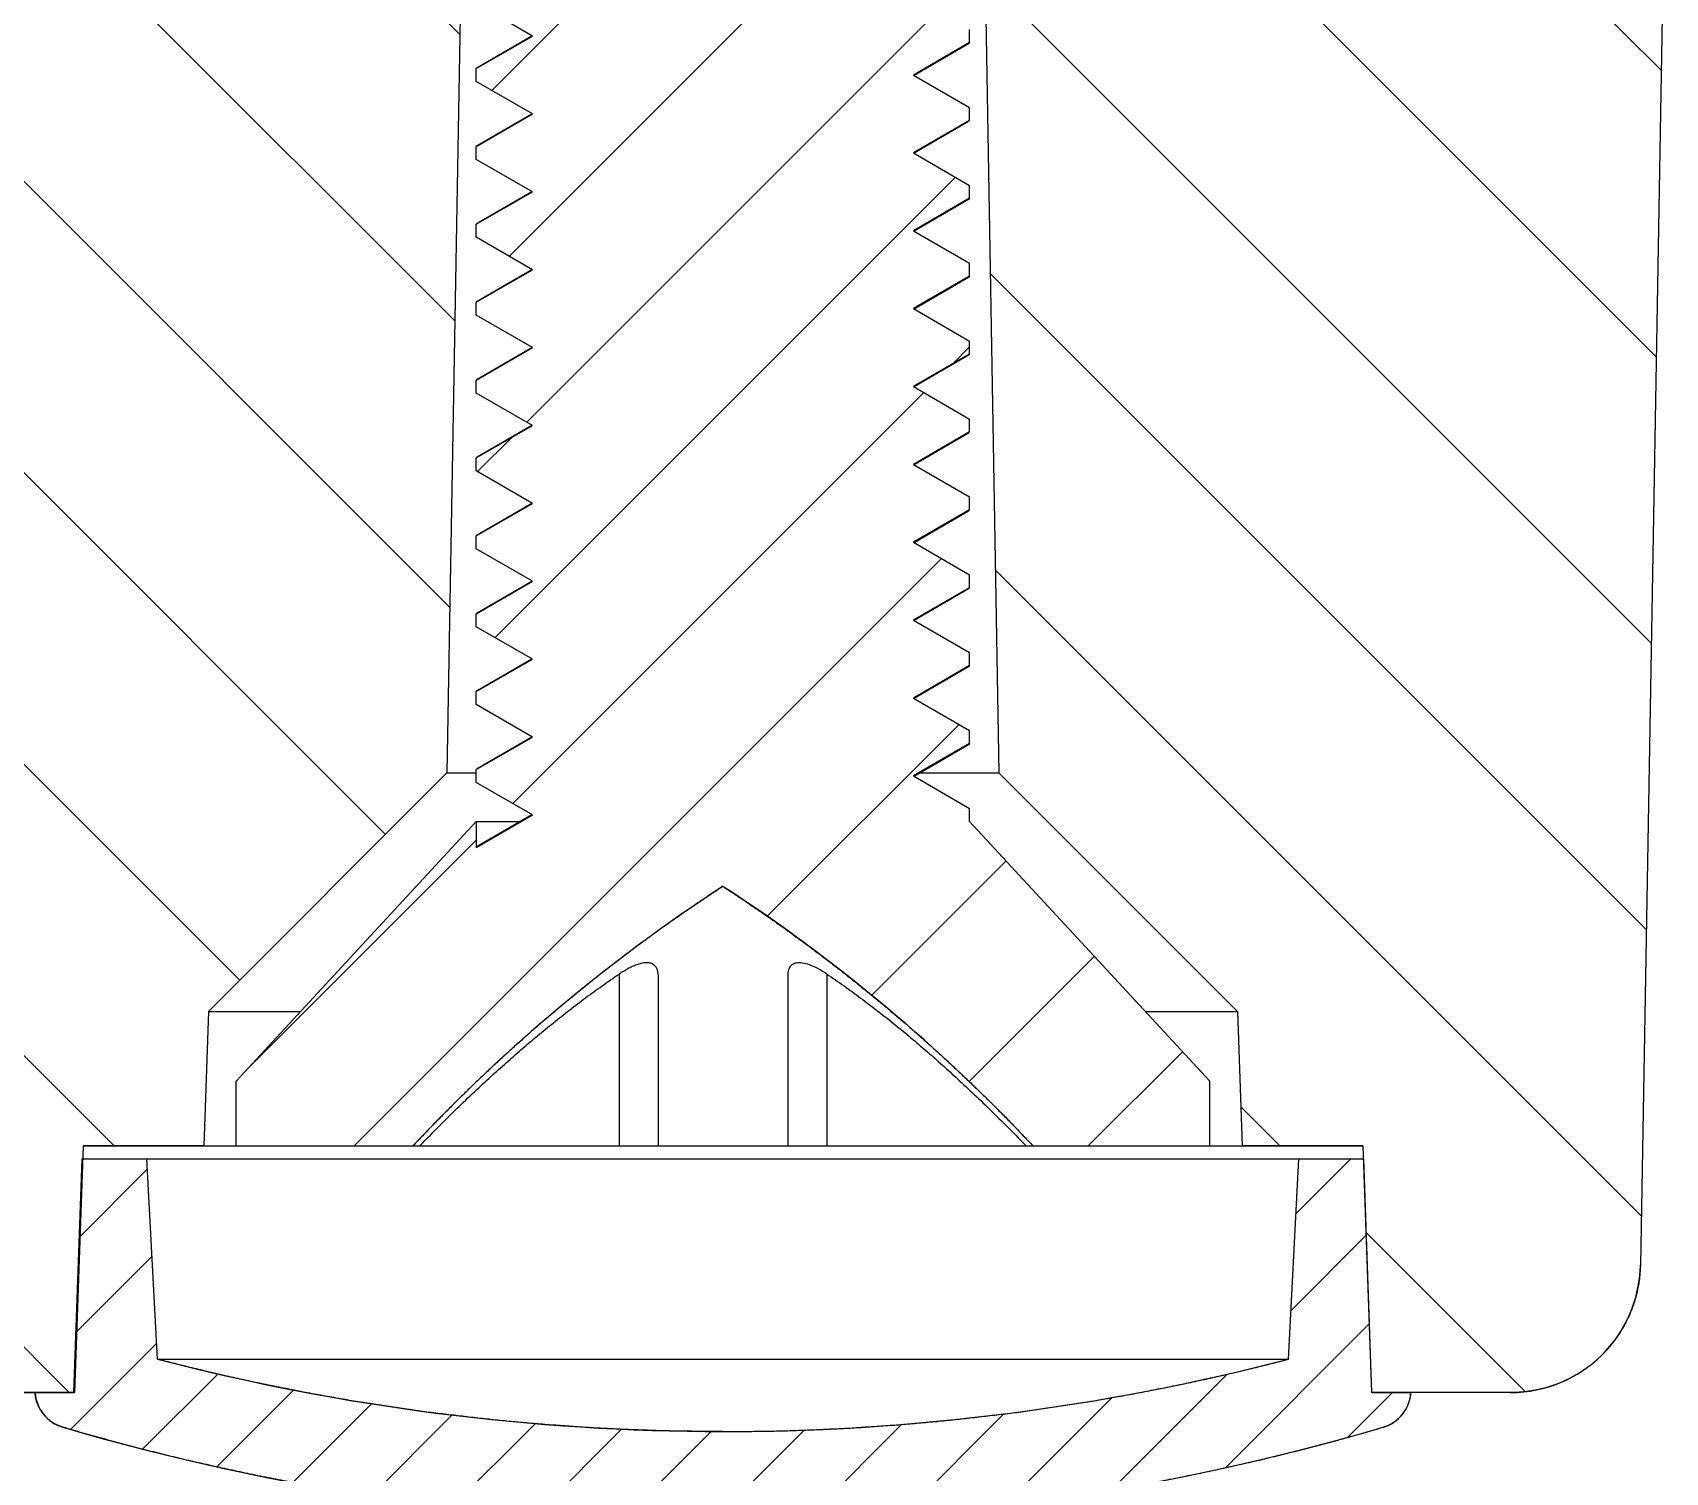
# Model space of a CAD drawing. Header units: millimetres. Extents: x -308 to 1490, y -1725 to -1095.
# Drawn here: x 980.58 to 993.16, y -1506.21 to -1495.12 of the extents above; entities that cross this region are included whole.
import ezdxf

# ---------------------------------------------------------------- set-up
doc = ezdxf.new("R2010")
doc.units = ezdxf.units.MM

# ---------------------------------------------------------------- blocks, each defined once
blk = doc.blocks.new('u73')
h = blk.add_hatch()
h.set_pattern_fill('DEFAULT__7', color=5, scale=0.5, angle=-45, style=0, pattern_type=0)
h.set_pattern_definition([(225, (140.7183, 74.8149), (-0.3535534, 0.3535534), [])])
edge = h.paths.add_edge_path()
edge.add_spline(control_points=[(-169.721, 95.576), (-167.997, 95.576), (-166.29, 95.33), (-164.636, 94.843)], knot_values=[0, 0, 0, 0, 1, 1, 1, 1], weights=[1, 0.993175, 0.993175, 1], degree=3, periodic=0)
edge.add_spline(control_points=[(-169.721, 95.576), (-171.446, 95.576), (-173.153, 95.33), (-174.807, 94.843)], knot_values=[0, 0, 0, 0, 1, 1, 1, 1], weights=[1, 0.993175, 0.993175, 1], degree=3, periodic=0)
edge.add_spline(control_points=[(-174.807, 94.843), (-174.931, 94.807), (-175.012, 94.706), (-175.021, 94.576)], knot_values=[0, 0, 0, 0, 1, 1, 1, 1], weights=[1, 0.880922, 0.880922, 1], degree=3, periodic=0)
edge.add_line((-174.721, 94.576), (-175.021, 94.576))
edge.add_line((-174.721, 94.576), (-174.658, 92.776))
edge.add_line((-174.158, 92.776), (-174.658, 92.776))
edge.add_line((-174.078, 94.319), (-174.158, 92.776))
edge.add_spline(control_points=[(-169.721, 94.876), (-171.193, 94.876), (-172.653, 94.69), (-174.078, 94.319)], knot_values=[0, 0, 0, 0, 1, 1, 1, 1], weights=[1, 0.994608, 0.994608, 1], degree=3, periodic=0)
edge.add_spline(control_points=[(-169.721, 94.876), (-168.249, 94.876), (-166.789, 94.69), (-165.365, 94.319)], knot_values=[0, 0, 0, 0, 1, 1, 1, 1], weights=[1, 0.994608, 0.994608, 1], degree=3, periodic=0)
edge.add_line((-165.365, 94.319), (-165.284, 92.776))
edge.add_line((-164.784, 92.776), (-165.284, 92.776))
edge.add_line((-164.721, 94.576), (-164.784, 92.776))
edge.add_line((-164.421, 94.576), (-164.721, 94.576))
edge.add_spline(control_points=[(-164.636, 94.843), (-164.512, 94.807), (-164.43, 94.706), (-164.421, 94.576)], knot_values=[0, 0, 0, 0, 1, 1, 1, 1], weights=[1, 0.880922, 0.880922, 1], degree=3, periodic=0)
h = blk.add_hatch()
h.set_pattern_fill('ANSI31', color=5, scale=0.5, angle=90, style=0)
h.set_pattern_definition([(135, (-816.1751, 1406.0216), (-1.122532, -1.122532), [])])
edge = h.paths.add_edge_path()
edge.add_line((-59.461, 82.576), (-61.265, 82.576))
edge.add_line((-59.461, 82.576), (-59.654, 93.594))
edge.add_spline(control_points=[(-60.654, 94.576), (-60.076, 94.576), (-59.664, 94.172), (-59.654, 93.594)], knot_values=[0, 0, 0, 0, 1, 1, 1, 1], weights=[1, 0.808834, 0.808834, 1], degree=3, periodic=0)
edge.add_line((-60.654, 94.576), (-71.669, 94.576))
edge.add_line((-71.721, 93.576), (-71.669, 94.576))
edge.add_line((-71.721, 93.576), (-142.721, 93.576))
edge.add_line((-142.721, 91.076), (-142.721, 93.576))
edge.add_line((-79.431, 91.076), (-142.721, 91.076))
edge.add_line((-79.431, 91.076), (-79.221, 85.076))
edge.add_line((-77.721, 85.076), (-79.221, 85.076))
edge.add_line((-77.512, 91.076), (-77.721, 85.076))
edge.add_line((-75.431, 91.076), (-77.512, 91.076))
edge.add_line((-75.431, 91.076), (-75.221, 85.076))
edge.add_line((-73.721, 85.076), (-75.221, 85.076))
edge.add_line((-73.512, 91.076), (-73.721, 85.076))
edge.add_line((-64.713, 91.076), (-73.512, 91.076))
edge.add_spline(control_points=[(-64.546, 82.576), (-64.565, 83.526), (-64.602, 85.422), (-64.658, 88.255), (-64.695, 90.137), (-64.713, 91.076)], knot_values=[0, 0, 0, 0, 0.333333, 0.666667, 1, 1, 1, 1], degree=3, periodic=0)
edge.add_line((-63.4, 82.576), (-64.546, 82.576))
edge.add_line((-63.344, 85.576), (-63.4, 82.576))
edge.add_line((-61.319, 85.576), (-63.344, 85.576))
edge.add_line((-61.265, 82.576), (-61.319, 85.576))
edge = h.paths.add_edge_path()
edge.add_line((-142.721, 91.076), (-142.721, 94.576))
edge.add_line((-142.721, 91.076), (-142.721, 93.576))
edge.add_line((-142.721, 93.576), (-142.721, 94.576))
edge = h.paths.add_edge_path()
edge.add_line((-176.981, 82.576), (-171.721, 82.576))
edge.add_line((-171.721, 82.576), (-171.847, 89.803))
edge.add_line((-171.847, 89.803), (-173.685, 91.64))
edge.add_line((-173.685, 91.64), (-173.721, 92.676))
edge.add_line((-174.651, 92.676), (-173.721, 92.676))
edge.add_line((-174.651, 92.676), (-174.718, 94.576))
edge.add_line((-175.789, 94.576), (-174.718, 94.576))
edge.add_spline(control_points=[(-176.789, 93.594), (-176.779, 94.172), (-176.367, 94.576), (-175.789, 94.576)], knot_values=[0, 0, 0, 0, 1, 1, 1, 1], weights=[1, 0.808834, 0.808834, 1], degree=3, periodic=0)
edge.add_line((-176.981, 82.576), (-176.789, 93.594))
edge = h.paths.add_edge_path()
edge.add_line((-167.721, 82.576), (-163.739, 82.576))
edge.add_line((-163.683, 85.576), (-163.739, 82.576))
edge.add_line((-163.683, 85.576), (-161.597, 85.576))
edge.add_line((-161.538, 82.576), (-161.597, 85.576))
edge.add_line((-161.538, 82.576), (-160.321, 82.576))
edge.add_spline(control_points=[(-160.139, 91.076), (-160.159, 90.139), (-160.2, 88.258), (-160.261, 85.425), (-160.301, 83.527), (-160.321, 82.576)], knot_values=[0, 0, 0, 0, 0.333333, 0.666667, 1, 1, 1, 1], degree=3, periodic=0)
edge.add_line((-160.139, 91.076), (-142.721, 91.076))
edge.add_line((-142.721, 91.076), (-142.721, 94.576))
edge.add_line((-164.725, 94.576), (-142.721, 94.576))
edge.add_line((-164.791, 92.676), (-164.725, 94.576))
edge.add_line((-165.721, 92.676), (-164.791, 92.676))
edge.add_line((-165.757, 91.64), (-165.721, 92.676))
edge.add_line((-167.595, 89.803), (-165.757, 91.64))
edge.add_line((-167.721, 82.576), (-167.595, 89.803))
h = blk.add_hatch()
h.set_pattern_fill('DEFAULT__4', color=5, angle=-45, style=0, pattern_type=0)
h.set_pattern_definition([(225, (140.7183, 74.8149), (-0.7071068, 0.7071068), [])])
edge = h.paths.add_edge_path()
edge.add_line((-168.168, 72.676), (-171.621, 72.676))
edge.add_line((-168.254, 72.726), (-168.168, 72.676))
edge.add_line((-167.821, 72.976), (-168.254, 72.726))
edge.add_line((-167.821, 73.076), (-167.821, 72.976))
edge.add_line((-168.254, 73.326), (-167.821, 73.076))
edge.add_line((-167.821, 73.576), (-168.254, 73.326))
edge.add_line((-167.821, 73.676), (-167.821, 73.576))
edge.add_line((-168.254, 73.926), (-167.821, 73.676))
edge.add_line((-167.821, 74.176), (-168.254, 73.926))
edge.add_line((-167.821, 74.276), (-167.821, 74.176))
edge.add_line((-168.254, 74.526), (-167.821, 74.276))
edge.add_line((-167.821, 74.776), (-168.254, 74.526))
edge.add_line((-167.821, 74.876), (-167.821, 74.776))
edge.add_line((-168.254, 75.126), (-167.821, 74.876))
edge.add_line((-167.821, 75.376), (-168.254, 75.126))
edge.add_line((-167.821, 75.476), (-167.821, 75.376))
edge.add_line((-168.254, 75.726), (-167.821, 75.476))
edge.add_line((-167.821, 75.976), (-168.254, 75.726))
edge.add_line((-167.821, 76.076), (-167.821, 75.976))
edge.add_line((-168.254, 76.326), (-167.821, 76.076))
edge.add_line((-167.821, 76.576), (-168.254, 76.326))
edge.add_line((-167.821, 76.676), (-167.821, 76.576))
edge.add_line((-168.254, 76.926), (-167.821, 76.676))
edge.add_line((-167.821, 77.176), (-168.254, 76.926))
edge.add_line((-167.821, 77.276), (-167.821, 77.176))
edge.add_line((-168.254, 77.526), (-167.821, 77.276))
edge.add_line((-167.821, 77.776), (-168.254, 77.526))
edge.add_line((-167.821, 77.876), (-167.821, 77.776))
edge.add_line((-168.254, 78.126), (-167.821, 77.876))
edge.add_line((-167.821, 78.376), (-168.254, 78.126))
edge.add_line((-167.821, 78.476), (-167.821, 78.376))
edge.add_line((-168.254, 78.726), (-167.821, 78.476))
edge.add_line((-167.821, 78.976), (-168.254, 78.726))
edge.add_line((-167.821, 79.076), (-167.821, 78.976))
edge.add_line((-168.254, 79.326), (-167.821, 79.076))
edge.add_line((-167.821, 79.576), (-168.254, 79.326))
edge.add_line((-167.821, 79.676), (-167.821, 79.576))
edge.add_line((-168.254, 79.926), (-167.821, 79.676))
edge.add_line((-167.821, 80.176), (-168.254, 79.926))
edge.add_line((-167.821, 80.276), (-167.821, 80.176))
edge.add_line((-168.254, 80.526), (-167.821, 80.276))
edge.add_line((-167.821, 80.776), (-168.254, 80.526))
edge.add_line((-167.821, 80.876), (-167.821, 80.776))
edge.add_line((-168.254, 81.126), (-167.821, 80.876))
edge.add_line((-167.821, 81.376), (-168.254, 81.126))
edge.add_line((-167.821, 81.476), (-167.821, 81.376))
edge.add_line((-168.254, 81.726), (-167.821, 81.476))
edge.add_line((-167.821, 81.976), (-168.254, 81.726))
edge.add_line((-167.821, 82.076), (-167.821, 81.976))
edge.add_line((-168.254, 82.326), (-167.821, 82.076))
edge.add_line((-167.821, 82.576), (-168.254, 82.326))
edge.add_line((-167.821, 82.676), (-167.821, 82.576))
edge.add_line((-168.254, 82.926), (-167.821, 82.676))
edge.add_line((-167.821, 83.176), (-168.254, 82.926))
edge.add_line((-167.821, 83.276), (-167.821, 83.176))
edge.add_line((-168.254, 83.526), (-167.821, 83.276))
edge.add_line((-167.821, 83.776), (-168.254, 83.526))
edge.add_line((-167.821, 83.876), (-167.821, 83.776))
edge.add_line((-168.254, 84.126), (-167.821, 83.876))
edge.add_line((-167.821, 84.376), (-168.254, 84.126))
edge.add_line((-167.821, 84.476), (-167.821, 84.376))
edge.add_line((-168.254, 84.726), (-167.821, 84.476))
edge.add_line((-167.821, 84.976), (-168.254, 84.726))
edge.add_line((-167.821, 85.076), (-167.821, 84.976))
edge.add_line((-168.254, 85.326), (-167.821, 85.076))
edge.add_line((-167.821, 85.576), (-168.254, 85.326))
edge.add_line((-167.821, 85.676), (-167.821, 85.576))
edge.add_line((-168.254, 85.926), (-167.821, 85.676))
edge.add_line((-167.821, 86.176), (-168.254, 85.926))
edge.add_line((-167.821, 86.276), (-167.821, 86.176))
edge.add_line((-168.254, 86.526), (-167.821, 86.276))
edge.add_line((-167.821, 86.776), (-168.254, 86.526))
edge.add_line((-167.821, 86.876), (-167.821, 86.776))
edge.add_line((-168.254, 87.126), (-167.821, 86.876))
edge.add_line((-167.821, 87.376), (-168.254, 87.126))
edge.add_line((-167.821, 87.476), (-167.821, 87.376))
edge.add_line((-168.254, 87.726), (-167.821, 87.476))
edge.add_line((-167.821, 87.976), (-168.254, 87.726))
edge.add_line((-167.821, 88.076), (-167.821, 87.976))
edge.add_line((-168.254, 88.326), (-167.821, 88.076))
edge.add_line((-167.821, 88.576), (-168.254, 88.326))
edge.add_line((-167.821, 88.676), (-167.821, 88.576))
edge.add_line((-168.254, 88.926), (-167.821, 88.676))
edge.add_line((-167.821, 89.176), (-168.254, 88.926))
edge.add_line((-167.821, 89.276), (-167.821, 89.176))
edge.add_line((-168.254, 89.526), (-167.821, 89.276))
edge.add_line((-167.821, 89.776), (-168.254, 89.526))
edge.add_line((-167.821, 89.876), (-167.821, 89.776))
edge.add_line((-168.254, 90.126), (-167.821, 89.876))
edge.add_line((-167.821, 90.376), (-168.254, 90.126))
edge.add_line((-167.821, 90.176), (-167.821, 90.376))
edge.add_line((-165.971, 92.176), (-167.821, 90.176))
edge.add_line((-165.971, 92.676), (-165.971, 92.176))
edge.add_line((-165.971, 92.676), (-167.333, 92.676))
edge.add_spline(control_points=[(-169.721, 90.676), (-168.847, 91.246), (-168.047, 91.916), (-167.333, 92.676)], knot_values=[0, 0, 0, 0, 1, 1, 1, 1], weights=[1, 0.995197, 0.995197, 1], degree=3, periodic=0)
edge.add_spline(control_points=[(-169.721, 90.676), (-170.596, 91.246), (-171.396, 91.916), (-172.11, 92.676)], knot_values=[0, 0, 0, 0, 1, 1, 1, 1], weights=[1, 0.995197, 0.995197, 1], degree=3, periodic=0)
edge.add_line((-172.11, 92.676), (-173.471, 92.676))
edge.add_line((-173.471, 92.676), (-173.471, 92.176))
edge.add_line((-173.471, 92.176), (-171.621, 90.176))
edge.add_line((-171.621, 90.176), (-171.621, 90.076))
edge.add_line((-171.188, 89.826), (-171.621, 90.076))
edge.add_line((-171.621, 89.576), (-171.188, 89.826))
edge.add_line((-171.621, 89.576), (-171.621, 89.476))
edge.add_line((-171.188, 89.226), (-171.621, 89.476))
edge.add_line((-171.621, 88.976), (-171.188, 89.226))
edge.add_line((-171.621, 88.976), (-171.621, 88.876))
edge.add_line((-171.188, 88.626), (-171.621, 88.876))
edge.add_line((-171.621, 88.376), (-171.188, 88.626))
edge.add_line((-171.621, 88.376), (-171.621, 88.276))
edge.add_line((-171.188, 88.026), (-171.621, 88.276))
edge.add_line((-171.621, 87.776), (-171.188, 88.026))
edge.add_line((-171.621, 87.776), (-171.621, 87.676))
edge.add_line((-171.188, 87.426), (-171.621, 87.676))
edge.add_line((-171.621, 87.176), (-171.188, 87.426))
edge.add_line((-171.621, 87.176), (-171.621, 87.076))
edge.add_line((-171.188, 86.826), (-171.621, 87.076))
edge.add_line((-171.621, 86.576), (-171.188, 86.826))
edge.add_line((-171.621, 86.576), (-171.621, 86.476))
edge.add_line((-171.188, 86.226), (-171.621, 86.476))
edge.add_line((-171.621, 85.976), (-171.188, 86.226))
edge.add_line((-171.621, 85.976), (-171.621, 85.876))
edge.add_line((-171.188, 85.626), (-171.621, 85.876))
edge.add_line((-171.621, 85.376), (-171.188, 85.626))
edge.add_line((-171.621, 85.376), (-171.621, 85.276))
edge.add_line((-171.188, 85.026), (-171.621, 85.276))
edge.add_line((-171.621, 84.776), (-171.188, 85.026))
edge.add_line((-171.621, 84.776), (-171.621, 84.676))
edge.add_line((-171.188, 84.426), (-171.621, 84.676))
edge.add_line((-171.621, 84.176), (-171.188, 84.426))
edge.add_line((-171.621, 84.176), (-171.621, 84.076))
edge.add_line((-171.188, 83.826), (-171.621, 84.076))
edge.add_line((-171.621, 83.576), (-171.188, 83.826))
edge.add_line((-171.621, 83.576), (-171.621, 83.476))
edge.add_line((-171.188, 83.226), (-171.621, 83.476))
edge.add_line((-171.621, 82.976), (-171.188, 83.226))
edge.add_line((-171.621, 82.976), (-171.621, 82.876))
edge.add_line((-171.188, 82.626), (-171.621, 82.876))
edge.add_line((-171.621, 82.376), (-171.188, 82.626))
edge.add_line((-171.621, 82.376), (-171.621, 82.276))
edge.add_line((-171.188, 82.026), (-171.621, 82.276))
edge.add_line((-171.621, 81.776), (-171.188, 82.026))
edge.add_line((-171.621, 81.776), (-171.621, 81.676))
edge.add_line((-171.188, 81.426), (-171.621, 81.676))
edge.add_line((-171.621, 81.176), (-171.188, 81.426))
edge.add_line((-171.621, 81.176), (-171.621, 81.076))
edge.add_line((-171.188, 80.826), (-171.621, 81.076))
edge.add_line((-171.621, 80.576), (-171.188, 80.826))
edge.add_line((-171.621, 80.576), (-171.621, 80.476))
edge.add_line((-171.188, 80.226), (-171.621, 80.476))
edge.add_line((-171.621, 79.976), (-171.188, 80.226))
edge.add_line((-171.621, 79.976), (-171.621, 79.876))
edge.add_line((-171.188, 79.626), (-171.621, 79.876))
edge.add_line((-171.621, 79.376), (-171.188, 79.626))
edge.add_line((-171.621, 79.376), (-171.621, 79.276))
edge.add_line((-171.188, 79.026), (-171.621, 79.276))
edge.add_line((-171.621, 78.776), (-171.188, 79.026))
edge.add_line((-171.621, 78.776), (-171.621, 78.676))
edge.add_line((-171.188, 78.426), (-171.621, 78.676))
edge.add_line((-171.621, 78.176), (-171.188, 78.426))
edge.add_line((-171.621, 78.176), (-171.621, 78.076))
edge.add_line((-171.188, 77.826), (-171.621, 78.076))
edge.add_line((-171.621, 77.576), (-171.188, 77.826))
edge.add_line((-171.621, 77.576), (-171.621, 77.476))
edge.add_line((-171.188, 77.226), (-171.621, 77.476))
edge.add_line((-171.621, 76.976), (-171.188, 77.226))
edge.add_line((-171.621, 76.976), (-171.621, 76.876))
edge.add_line((-171.188, 76.626), (-171.621, 76.876))
edge.add_line((-171.621, 76.376), (-171.188, 76.626))
edge.add_line((-171.621, 76.376), (-171.621, 76.276))
edge.add_line((-171.188, 76.026), (-171.621, 76.276))
edge.add_line((-171.621, 75.776), (-171.188, 76.026))
edge.add_line((-171.621, 75.776), (-171.621, 75.676))
edge.add_line((-171.188, 75.426), (-171.621, 75.676))
edge.add_line((-171.621, 75.176), (-171.188, 75.426))
edge.add_line((-171.621, 75.176), (-171.621, 75.076))
edge.add_line((-171.188, 74.826), (-171.621, 75.076))
edge.add_line((-171.621, 74.576), (-171.188, 74.826))
edge.add_line((-171.621, 74.576), (-171.621, 74.476))
edge.add_line((-171.188, 74.226), (-171.621, 74.476))
edge.add_line((-171.621, 73.976), (-171.188, 74.226))
edge.add_line((-171.621, 73.976), (-171.621, 73.876))
edge.add_line((-171.188, 73.626), (-171.621, 73.876))
edge.add_line((-171.621, 73.376), (-171.188, 73.626))
edge.add_line((-171.621, 73.376), (-171.621, 73.276))
edge.add_line((-171.188, 73.026), (-171.621, 73.276))
edge.add_line((-171.621, 72.776), (-171.188, 73.026))
edge.add_line((-171.621, 72.776), (-171.621, 72.676))
at = {"color": 7}
for p, q in [((-175.789, 94.576), (-174.718, 94.576)), ((-175.789, 94.576), (-174.718, 94.576)), ((-174.721, 94.576), (-175.021, 94.576)), ((-174.721, 94.576), (-174.658, 92.776)), ((-174.721, 94.576), (-174.658, 92.776)), ((-174.651, 92.676), (-174.718, 94.576)), ((-174.651, 92.676), (-174.718, 94.576)), ((-164.791, 92.676), (-164.725, 94.576)), ((-164.791, 92.676), (-164.725, 94.576)), ((-164.721, 94.576), (-164.784, 92.776)), ((-164.721, 94.576), (-164.784, 92.776)), ((-164.725, 94.576), (-142.721, 94.576)), ((-59.654, 94.576), (-164.725, 94.576)), ((-164.421, 94.576), (-164.721, 94.576)), ((-174.078, 94.319), (-174.158, 92.776)), ((-174.078, 94.319), (-174.158, 92.776)), ((-165.365, 94.319), (-174.078, 94.319)), ((-165.365, 94.319), (-165.284, 92.776)), ((-165.365, 94.319), (-165.284, 92.776)), ((-176.981, 82.576), (-176.789, 93.594)), ((-176.981, 82.576), (-176.789, 93.594)), ((-174.158, 92.776), (-174.658, 92.776)), ((-164.784, 92.776), (-174.658, 92.776)), ((-164.784, 92.776), (-165.284, 92.776)), ((-174.651, 92.676), (-173.721, 92.676)), ((-164.791, 92.676), (-174.651, 92.676)), ((-173.685, 91.64), (-173.721, 92.676)), ((-173.685, 91.64), (-173.721, 92.676)), ((-172.11, 92.676), (-173.471, 92.676)), ((-173.471, 92.676), (-173.471, 92.176)), ((-173.471, 92.676), (-173.471, 92.176)), ((-170.521, 91.352), (-170.521, 92.676)), ((-170.221, 91.352), (-170.221, 92.676)), ((-169.221, 91.352), (-169.221, 92.676)), ((-168.921, 91.352), (-168.921, 92.676)), ((-165.971, 92.676), (-167.333, 92.676)), ((-165.971, 92.676), (-165.971, 92.176)), ((-165.971, 92.676), (-165.971, 92.176)), ((-165.757, 91.64), (-165.721, 92.676)), ((-165.757, 91.64), (-165.721, 92.676)), ((-165.721, 92.676), (-164.791, 92.676)), ((-173.471, 92.176), (-171.621, 90.176)), ((-173.471, 92.176), (-171.621, 90.176)), ((-165.971, 92.176), (-167.821, 90.176)), ((-165.971, 92.176), (-167.821, 90.176)), ((-171.847, 89.803), (-173.685, 91.64)), ((-172.975, 91.64), (-173.685, 91.64)), ((-171.847, 89.803), (-173.685, 91.64)), ((-167.595, 89.803), (-165.757, 91.64)), ((-167.595, 89.803), (-165.757, 91.64)), ((-165.757, 91.64), (-166.467, 91.64)), ((-167.821, 90.376), (-168.254, 90.126)), ((-167.821, 90.376), (-168.254, 90.126)), ((-167.828, 90.368), (-168.25, 90.124)), ((-167.821, 90.376), (-167.828, 90.368)), ((-167.821, 90.176), (-167.821, 90.376)), ((-167.821, 90.176), (-167.821, 90.376)), ((-171.621, 90.176), (-171.621, 90.076)), ((-171.621, 90.176), (-171.621, 90.076)), ((-171.188, 89.826), (-171.621, 90.076)), ((-171.188, 89.826), (-171.621, 90.076)), ((-168.254, 90.126), (-167.821, 89.876)), ((-168.254, 90.126), (-167.821, 89.876)), ((-167.821, 90.176), (-168.159, 90.176)), ((-171.621, 89.576), (-171.188, 89.826)), ((-171.621, 89.576), (-171.188, 89.826)), ((-171.614, 89.585), (-171.193, 89.829)), ((-167.821, 89.876), (-167.821, 89.776)), ((-167.821, 89.876), (-167.821, 89.776)), ((-171.721, 82.576), (-171.847, 89.803)), ((-171.239, 89.803), (-171.847, 89.803)), ((-171.721, 82.576), (-171.847, 89.803)), ((-167.821, 89.776), (-168.254, 89.526)), ((-167.821, 89.776), (-168.254, 89.526)), ((-167.828, 89.768), (-168.25, 89.524)), ((-167.821, 89.776), (-167.828, 89.768)), ((-167.595, 89.803), (-167.821, 89.803)), ((-167.721, 82.576), (-167.595, 89.803)), ((-167.721, 82.576), (-167.595, 89.803)), ((-171.621, 89.576), (-171.614, 89.585)), ((-171.621, 89.576), (-171.621, 89.476)), ((-171.621, 89.576), (-171.621, 89.476)), ((-171.188, 89.226), (-171.621, 89.476)), ((-171.188, 89.226), (-171.621, 89.476)), ((-168.254, 89.526), (-167.821, 89.276)), ((-168.254, 89.526), (-167.821, 89.276)), ((-171.621, 88.976), (-171.188, 89.226)), ((-171.621, 88.976), (-171.188, 89.226)), ((-171.614, 88.985), (-171.193, 89.229)), ((-167.821, 89.276), (-167.821, 89.176)), ((-167.821, 89.276), (-167.821, 89.176)), ((-167.821, 89.176), (-168.254, 88.926)), ((-167.821, 89.176), (-168.254, 88.926)), ((-167.828, 89.168), (-168.25, 88.924)), ((-167.821, 89.176), (-167.828, 89.168)), ((-171.621, 88.976), (-171.614, 88.985)), ((-171.621, 88.976), (-171.621, 88.876)), ((-171.621, 88.976), (-171.621, 88.876)), ((-171.188, 88.626), (-171.621, 88.876)), ((-171.188, 88.626), (-171.621, 88.876)), ((-168.254, 88.926), (-167.821, 88.676)), ((-168.254, 88.926), (-167.821, 88.676)), ((-171.621, 88.376), (-171.188, 88.626)), ((-171.621, 88.376), (-171.188, 88.626)), ((-171.614, 88.385), (-171.193, 88.629)), ((-167.821, 88.576), (-168.254, 88.326)), ((-167.821, 88.576), (-168.254, 88.326)), ((-167.828, 88.568), (-168.25, 88.324)), ((-167.821, 88.576), (-167.828, 88.568)), ((-167.821, 88.676), (-167.821, 88.576)), ((-167.821, 88.676), (-167.821, 88.576)), ((-171.614, 88.385), (-171.621, 88.376)), ((-171.621, 88.376), (-171.621, 88.276)), ((-171.621, 88.376), (-171.621, 88.276)), ((-168.254, 88.326), (-167.821, 88.076)), ((-168.254, 88.326), (-167.821, 88.076)), ((-171.188, 88.026), (-171.621, 88.276)), ((-171.188, 88.026), (-171.621, 88.276)), ((-167.821, 88.076), (-167.821, 87.976)), ((-167.821, 88.076), (-167.821, 87.976)), ((-171.621, 87.776), (-171.188, 88.026)), ((-171.621, 87.776), (-171.188, 88.026)), ((-171.614, 87.785), (-171.193, 88.029)), ((-167.821, 87.976), (-168.254, 87.726)), ((-167.821, 87.976), (-168.254, 87.726)), ((-167.828, 87.968), (-168.25, 87.724)), ((-167.821, 87.976), (-167.828, 87.968)), ((-171.614, 87.785), (-171.621, 87.776)), ((-171.621, 87.776), (-171.621, 87.676)), ((-171.621, 87.776), (-171.621, 87.676)), ((-171.188, 87.426), (-171.621, 87.676)), ((-171.188, 87.426), (-171.621, 87.676)), ((-168.254, 87.726), (-167.821, 87.476)), ((-168.254, 87.726), (-167.821, 87.476)), ((-171.621, 87.176), (-171.188, 87.426)), ((-171.621, 87.176), (-171.188, 87.426)), ((-171.614, 87.185), (-171.193, 87.429)), ((-167.821, 87.476), (-167.821, 87.376)), ((-167.821, 87.476), (-167.821, 87.376)), ((-167.821, 87.376), (-168.254, 87.126)), ((-167.821, 87.376), (-168.254, 87.126)), ((-167.828, 87.368), (-168.25, 87.124)), ((-167.821, 87.376), (-167.828, 87.368)), ((-171.614, 87.185), (-171.621, 87.176)), ((-171.621, 87.176), (-171.621, 87.076)), ((-171.621, 87.176), (-171.621, 87.076)), ((-171.188, 86.826), (-171.621, 87.076)), ((-171.188, 86.826), (-171.621, 87.076)), ((-168.254, 87.126), (-167.821, 86.876)), ((-168.254, 87.126), (-167.821, 86.876)), ((-171.621, 86.576), (-171.188, 86.826)), ((-171.621, 86.576), (-171.188, 86.826)), ((-171.614, 86.585), (-171.193, 86.829)), ((-167.821, 86.876), (-167.821, 86.776)), ((-167.821, 86.876), (-167.821, 86.776)), ((-167.821, 86.776), (-168.254, 86.526)), ((-167.821, 86.776), (-168.254, 86.526)), ((-167.828, 86.768), (-168.25, 86.524)), ((-167.821, 86.776), (-167.828, 86.768)), ((-171.621, 86.576), (-171.614, 86.585)), ((-171.621, 86.576), (-171.621, 86.476)), ((-171.621, 86.576), (-171.621, 86.476)), ((-171.188, 86.226), (-171.621, 86.476)), ((-171.188, 86.226), (-171.621, 86.476)), ((-168.254, 86.526), (-167.821, 86.276)), ((-168.254, 86.526), (-167.821, 86.276)), ((-171.621, 85.976), (-171.188, 86.226)), ((-171.621, 85.976), (-171.188, 86.226)), ((-171.614, 85.985), (-171.193, 86.229)), ((-167.821, 86.176), (-168.254, 85.926)), ((-167.821, 86.176), (-168.254, 85.926)), ((-167.828, 86.168), (-168.25, 85.924)), ((-167.821, 86.176), (-167.828, 86.168)), ((-167.821, 86.276), (-167.821, 86.176)), ((-167.821, 86.276), (-167.821, 86.176)), ((-171.621, 85.976), (-171.614, 85.985)), ((-171.621, 85.976), (-171.621, 85.876)), ((-171.621, 85.976), (-171.621, 85.876)), ((-168.254, 85.926), (-167.821, 85.676)), ((-168.254, 85.926), (-167.821, 85.676)), ((-171.188, 85.626), (-171.621, 85.876)), ((-171.188, 85.626), (-171.621, 85.876)), ((-167.821, 85.676), (-167.821, 85.576)), ((-167.821, 85.676), (-167.821, 85.576)), ((-171.621, 85.376), (-171.188, 85.626)), ((-171.621, 85.376), (-171.188, 85.626)), ((-171.614, 85.385), (-171.193, 85.629)), ((-167.821, 85.576), (-168.254, 85.326)), ((-167.821, 85.576), (-168.254, 85.326)), ((-167.828, 85.568), (-168.25, 85.324)), ((-167.821, 85.576), (-167.828, 85.568)), ((-171.621, 85.376), (-171.614, 85.385)), ((-171.621, 85.376), (-171.621, 85.276)), ((-171.621, 85.376), (-171.621, 85.276)), ((-168.254, 85.326), (-167.821, 85.076)), ((-168.254, 85.326), (-167.821, 85.076)), ((-171.188, 85.026), (-171.621, 85.276)), ((-171.188, 85.026), (-171.621, 85.276)), ((-171.614, 84.785), (-171.193, 85.029)), ((-167.821, 85.076), (-167.821, 84.976)), ((-167.821, 85.076), (-167.821, 84.976)), ((-171.621, 84.776), (-171.188, 85.026)), ((-171.621, 84.776), (-171.188, 85.026)), ((-167.821, 84.976), (-168.254, 84.726)), ((-167.821, 84.976), (-168.254, 84.726)), ((-167.828, 84.968), (-168.25, 84.724)), ((-167.821, 84.976), (-167.828, 84.968)), ((-171.614, 84.785), (-171.621, 84.776)), ((-171.621, 84.776), (-171.621, 84.676)), ((-171.621, 84.776), (-171.621, 84.676)), ((-171.188, 84.426), (-171.621, 84.676)), ((-171.188, 84.426), (-171.621, 84.676)), ((-168.254, 84.726), (-167.821, 84.476)), ((-168.254, 84.726), (-167.821, 84.476)), ((-171.621, 84.176), (-171.188, 84.426)), ((-171.621, 84.176), (-171.188, 84.426)), ((-171.614, 84.185), (-171.193, 84.429)), ((-167.821, 84.476), (-167.821, 84.376)), ((-167.821, 84.476), (-167.821, 84.376)), ((-167.821, 84.376), (-168.254, 84.126)), ((-167.821, 84.376), (-168.254, 84.126)), ((-167.828, 84.368), (-168.25, 84.124)), ((-167.821, 84.376), (-167.828, 84.368)), ((-171.621, 84.176), (-171.614, 84.185)), ((-171.621, 84.176), (-171.621, 84.076)), ((-171.621, 84.176), (-171.621, 84.076)), ((-168.254, 84.126), (-167.821, 83.876)), ((-168.254, 84.126), (-167.821, 83.876))]:
    blk.add_line(p, q, dxfattribs=at)
for centre, radius, start, end in [((-169.721, 77.576), 18, 73.5889, 106.4111), ((-174.722, 94.555), 0.3, 106.4111, 175.9641), ((-169.721, 77.576), 17.3, 75.4154, 104.5846), ((-164.721, 94.555), 0.3, 4.0359, 73.5889), ((-175.789, 93.576), 1, 90, 179), ((-162.63, 101.572), 13, 223.1793, 236.9432), ((-176.812, 101.572), 13, 303.0568, 316.8207)]:
    blk.add_arc(centre, radius, start, end, dxfattribs=at)
for points, start_tangent, end_tangent in [([(-169.721, 95.576), (-169.882, 95.576), (-170.043, 95.574), (-170.203, 95.57), (-170.364, 95.565), (-170.525, 95.559), (-170.686, 95.551), (-170.847, 95.541), (-171.007, 95.53), (-171.168, 95.518), (-171.329, 95.505), (-171.489, 95.489), (-171.65, 95.473), (-171.81, 95.455), (-171.97, 95.435), (-172.131, 95.415), (-172.29, 95.392), (-172.45, 95.368), (-172.609, 95.343), (-172.769, 95.317), (-172.927, 95.289), (-173.086, 95.259), (-173.244, 95.228), (-173.402, 95.196), (-173.56, 95.162), (-173.717, 95.127), (-173.874, 95.091), (-174.031, 95.053), (-174.187, 95.014), (-174.343, 94.973), (-174.498, 94.931), (-174.653, 94.888), (-174.807, 94.843)], (-1, 0), (-0.959259, -0.282528)), ([(-169.721, 95.576), (-169.561, 95.576), (-169.4, 95.574), (-169.239, 95.57), (-169.078, 95.565), (-168.918, 95.559), (-168.757, 95.551), (-168.596, 95.541), (-168.435, 95.53), (-168.274, 95.518), (-168.114, 95.505), (-167.953, 95.489), (-167.793, 95.473), (-167.632, 95.455), (-167.472, 95.435), (-167.312, 95.415), (-167.152, 95.392), (-166.993, 95.368), (-166.833, 95.343), (-166.674, 95.317), (-166.515, 95.289), (-166.357, 95.259), (-166.198, 95.228), (-166.04, 95.196), (-165.883, 95.162), (-165.725, 95.127), (-165.568, 95.091), (-165.412, 95.053), (-165.256, 95.014), (-165.1, 94.973), (-164.945, 94.931), (-164.79, 94.888), (-164.636, 94.843)], (1, 0), (0.959259, -0.282528)), ([(-174.807, 94.843), (-174.812, 94.842), (-174.817, 94.84), (-174.822, 94.838), (-174.827, 94.836), (-174.832, 94.834), (-174.838, 94.832), (-174.843, 94.83), (-174.848, 94.828), (-174.853, 94.825), (-174.858, 94.823), (-174.863, 94.82), (-174.868, 94.818), (-174.873, 94.815), (-174.877, 94.812), (-174.882, 94.809), (-174.887, 94.806), (-174.892, 94.803), (-174.897, 94.799), (-174.901, 94.796), (-174.906, 94.792), (-174.91, 94.789), (-174.915, 94.785), (-174.919, 94.781), (-174.924, 94.777), (-174.928, 94.774), (-174.932, 94.769), (-174.936, 94.765), (-174.94, 94.761), (-174.944, 94.757), (-174.948, 94.752), (-174.952, 94.748), (-174.956, 94.743), (-174.959, 94.739), (-174.963, 94.734), (-174.966, 94.729), (-174.97, 94.725), (-174.973, 94.72), (-174.976, 94.715), (-174.979, 94.71), (-174.982, 94.705), (-174.985, 94.7), (-174.988, 94.695), (-174.99, 94.689), (-174.993, 94.684), (-174.995, 94.679), (-174.998, 94.674), (-175, 94.668), (-175.002, 94.663), (-175.004, 94.658), (-175.006, 94.652), (-175.008, 94.647), (-175.009, 94.641), (-175.011, 94.636), (-175.012, 94.631), (-175.014, 94.625), (-175.015, 94.62), (-175.016, 94.614), (-175.017, 94.609), (-175.018, 94.603), (-175.019, 94.598), (-175.02, 94.593), (-175.02, 94.587), (-175.021, 94.582), (-175.021, 94.576)], (-0.959259, -0.282528), (-0.070381, -0.99752)), ([(-169.721, 94.876), (-169.859, 94.876), (-169.996, 94.874), (-170.133, 94.872), (-170.271, 94.868), (-170.408, 94.863), (-170.546, 94.857), (-170.683, 94.85), (-170.82, 94.842), (-170.958, 94.832), (-171.095, 94.822), (-171.232, 94.81), (-171.369, 94.798), (-171.507, 94.784), (-171.644, 94.769), (-171.78, 94.753), (-171.917, 94.737), (-172.054, 94.719), (-172.19, 94.699), (-172.327, 94.679), (-172.463, 94.658), (-172.599, 94.636), (-172.734, 94.612), (-172.87, 94.588), (-173.005, 94.562), (-173.14, 94.535), (-173.275, 94.508), (-173.409, 94.479), (-173.544, 94.449), (-173.678, 94.418), (-173.811, 94.386), (-173.945, 94.353), (-174.078, 94.319)], (-1, 0), (-0.967777, -0.251809)), ([(-169.721, 94.876), (-169.584, 94.876), (-169.447, 94.874), (-169.309, 94.872), (-169.172, 94.868), (-169.034, 94.863), (-168.897, 94.857), (-168.76, 94.85), (-168.622, 94.842), (-168.485, 94.832), (-168.348, 94.822), (-168.21, 94.81), (-168.073, 94.798), (-167.936, 94.784), (-167.799, 94.769), (-167.662, 94.753), (-167.525, 94.737), (-167.389, 94.719), (-167.252, 94.699), (-167.116, 94.679), (-166.98, 94.658), (-166.844, 94.636), (-166.708, 94.612), (-166.573, 94.588), (-166.437, 94.562), (-166.302, 94.535), (-166.168, 94.508), (-166.033, 94.479), (-165.899, 94.449), (-165.765, 94.418), (-165.631, 94.386), (-165.498, 94.353), (-165.365, 94.319)], (1, 0), (0.967777, -0.251809)), ([(-164.636, 94.843), (-164.631, 94.842), (-164.626, 94.84), (-164.62, 94.838), (-164.615, 94.836), (-164.61, 94.834), (-164.605, 94.832), (-164.6, 94.83), (-164.595, 94.828), (-164.59, 94.825), (-164.585, 94.823), (-164.58, 94.82), (-164.575, 94.818), (-164.57, 94.815), (-164.565, 94.812), (-164.56, 94.809), (-164.555, 94.806), (-164.551, 94.803), (-164.546, 94.799), (-164.541, 94.796), (-164.537, 94.792), (-164.532, 94.789), (-164.528, 94.785), (-164.523, 94.781), (-164.519, 94.777), (-164.515, 94.774), (-164.51, 94.769), (-164.506, 94.765), (-164.502, 94.761), (-164.498, 94.757), (-164.494, 94.752), (-164.491, 94.748), (-164.487, 94.743), (-164.483, 94.739), (-164.48, 94.734), (-164.476, 94.729), (-164.473, 94.725), (-164.47, 94.72), (-164.466, 94.715), (-164.463, 94.71), (-164.46, 94.705), (-164.458, 94.7), (-164.455, 94.695), (-164.452, 94.689), (-164.45, 94.684), (-164.447, 94.679), (-164.445, 94.674), (-164.443, 94.668), (-164.441, 94.663), (-164.439, 94.658), (-164.437, 94.652), (-164.435, 94.647), (-164.433, 94.641), (-164.432, 94.636), (-164.43, 94.631), (-164.429, 94.625), (-164.428, 94.62), (-164.426, 94.614), (-164.425, 94.609), (-164.424, 94.603), (-164.424, 94.598), (-164.423, 94.593), (-164.422, 94.587), (-164.422, 94.582), (-164.421, 94.576)], (0.959259, -0.282528), (0.070381, -0.99752)), ([(-176.789, 93.594), (-176.789, 93.605), (-176.788, 93.616), (-176.788, 93.627), (-176.787, 93.638), (-176.786, 93.649), (-176.786, 93.66), (-176.785, 93.672), (-176.783, 93.683), (-176.782, 93.694), (-176.781, 93.705), (-176.779, 93.717), (-176.777, 93.728), (-176.776, 93.74), (-176.774, 93.751), (-176.772, 93.762), (-176.769, 93.774), (-176.767, 93.785), (-176.764, 93.797), (-176.762, 93.808), (-176.759, 93.82), (-176.756, 93.831), (-176.753, 93.843), (-176.75, 93.854), (-176.746, 93.866), (-176.743, 93.877), (-176.739, 93.889), (-176.735, 93.9), (-176.731, 93.912), (-176.727, 93.923), (-176.723, 93.934), (-176.718, 93.946), (-176.714, 93.957), (-176.709, 93.969), (-176.704, 93.98), (-176.699, 93.991), (-176.694, 94.002), (-176.688, 94.014), (-176.683, 94.025), (-176.677, 94.036), (-176.672, 94.047), (-176.666, 94.058), (-176.659, 94.069), (-176.653, 94.08), (-176.647, 94.09), (-176.64, 94.101), (-176.634, 94.112), (-176.627, 94.123), (-176.62, 94.133), (-176.613, 94.144), (-176.605, 94.154), (-176.598, 94.164), (-176.591, 94.174), (-176.583, 94.185), (-176.575, 94.195), (-176.567, 94.205), (-176.559, 94.215), (-176.551, 94.224), (-176.543, 94.234), (-176.534, 94.244), (-176.525, 94.253), (-176.517, 94.262), (-176.508, 94.272), (-176.499, 94.281), (-176.49, 94.29), (-176.481, 94.299), (-176.471, 94.307), (-176.462, 94.316), (-176.453, 94.325), (-176.443, 94.333), (-176.433, 94.341), (-176.423, 94.349), (-176.414, 94.358), (-176.404, 94.365), (-176.393, 94.373), (-176.383, 94.381), (-176.373, 94.388), (-176.363, 94.396), (-176.352, 94.403), (-176.342, 94.41), (-176.331, 94.417), (-176.32, 94.424), (-176.31, 94.43), (-176.299, 94.437), (-176.288, 94.443), (-176.277, 94.449), (-176.266, 94.455), (-176.255, 94.461), (-176.244, 94.467), (-176.233, 94.473), (-176.222, 94.478), (-176.21, 94.483), (-176.199, 94.489), (-176.188, 94.494), (-176.176, 94.498), (-176.165, 94.503), (-176.154, 94.508), (-176.142, 94.512), (-176.131, 94.516), (-176.119, 94.52), (-176.108, 94.524), (-176.096, 94.528), (-176.085, 94.532), (-176.073, 94.535), (-176.062, 94.539), (-176.05, 94.542), (-176.038, 94.545), (-176.027, 94.548), (-176.015, 94.551), (-176.004, 94.553), (-175.992, 94.556), (-175.981, 94.558), (-175.969, 94.56), (-175.958, 94.562), (-175.946, 94.564), (-175.935, 94.566), (-175.923, 94.567), (-175.912, 94.569), (-175.901, 94.57), (-175.889, 94.571), (-175.878, 94.573), (-175.867, 94.573), (-175.856, 94.574), (-175.844, 94.575), (-175.833, 94.576), (-175.822, 94.576), (-175.811, 94.576), (-175.8, 94.576), (-175.789, 94.576)], (0.017452, 0.999848), (1, 0)), ([(-169.721, 90.676), (-169.803, 90.73), (-169.884, 90.784), (-169.964, 90.839), (-170.045, 90.894), (-170.125, 90.95), (-170.204, 91.006), (-170.283, 91.064), (-170.362, 91.121), (-170.44, 91.18), (-170.518, 91.239), (-170.595, 91.298), (-170.672, 91.358), (-170.749, 91.419), (-170.825, 91.48), (-170.901, 91.542), (-170.976, 91.605), (-171.05, 91.668), (-171.125, 91.731), (-171.198, 91.795), (-171.272, 91.86), (-171.344, 91.925), (-171.417, 91.991), (-171.488, 92.057), (-171.559, 92.124), (-171.63, 92.191), (-171.7, 92.259), (-171.77, 92.327), (-171.839, 92.396), (-171.908, 92.466), (-171.976, 92.535), (-172.043, 92.606), (-172.11, 92.676)], (-0.83813, 0.545471), (-0.684284, 0.729216)), ([(-170.521, 91.352), (-170.654, 91.443), (-170.782, 91.537), (-170.907, 91.632), (-171.032, 91.73), (-171.155, 91.831), (-171.27, 91.929), (-171.383, 92.027), (-171.5, 92.133), (-171.624, 92.248), (-171.757, 92.375), (-171.901, 92.517), (-172.057, 92.676)], (-0.832051, 0.554699), (-0.692397, 0.721516)), ([(-169.721, 90.676), (-169.64, 90.73), (-169.559, 90.784), (-169.478, 90.839), (-169.398, 90.894), (-169.318, 90.95), (-169.238, 91.006), (-169.159, 91.064), (-169.081, 91.121), (-169.002, 91.18), (-168.925, 91.239), (-168.847, 91.298), (-168.77, 91.358), (-168.694, 91.419), (-168.618, 91.48), (-168.542, 91.542), (-168.467, 91.605), (-168.392, 91.668), (-168.318, 91.731), (-168.244, 91.795), (-168.171, 91.86), (-168.098, 91.925), (-168.026, 91.991), (-167.954, 92.057), (-167.883, 92.124), (-167.812, 92.191), (-167.742, 92.259), (-167.673, 92.327), (-167.604, 92.396), (-167.535, 92.466), (-167.467, 92.535), (-167.4, 92.606), (-167.333, 92.676)], (0.83813, 0.545471), (0.684284, 0.729216)), ([(-167.386, 92.676), (-167.544, 92.514), (-167.69, 92.371), (-167.824, 92.242), (-167.949, 92.127), (-168.067, 92.022), (-168.179, 91.924), (-168.293, 91.827), (-168.415, 91.727), (-168.539, 91.629), (-168.663, 91.535), (-168.79, 91.443), (-168.921, 91.352)], (-0.692397, -0.721516), (-0.832051, -0.554699)), ([(-170.521, 91.352), (-170.451, 91.31), (-170.388, 91.281), (-170.333, 91.267), (-170.288, 91.267), (-170.253, 91.281), (-170.23, 91.31), (-170.221, 91.352)], (0.832051, -0.554699), (0, 1)), ([(-169.221, 91.352), (-169.214, 91.313), (-169.194, 91.285), (-169.164, 91.269), (-169.129, 91.265), (-169.092, 91.27), (-169.057, 91.281), (-169.022, 91.295), (-168.989, 91.312), (-168.955, 91.331), (-168.921, 91.352)], (0, -1), (0.832051, 0.554699))]:
    blk.add_spline(points, degree=3, dxfattribs=dict(at, start_tangent=start_tangent, end_tangent=end_tangent))

msp = doc.modelspace()

# ---------------------------------------------------------------- block references
at = {"rotation": 180}
msp.add_blockref('u73', (816.175, -1411.022), dxfattribs=at)

doc.saveas('drawing.dxf')
